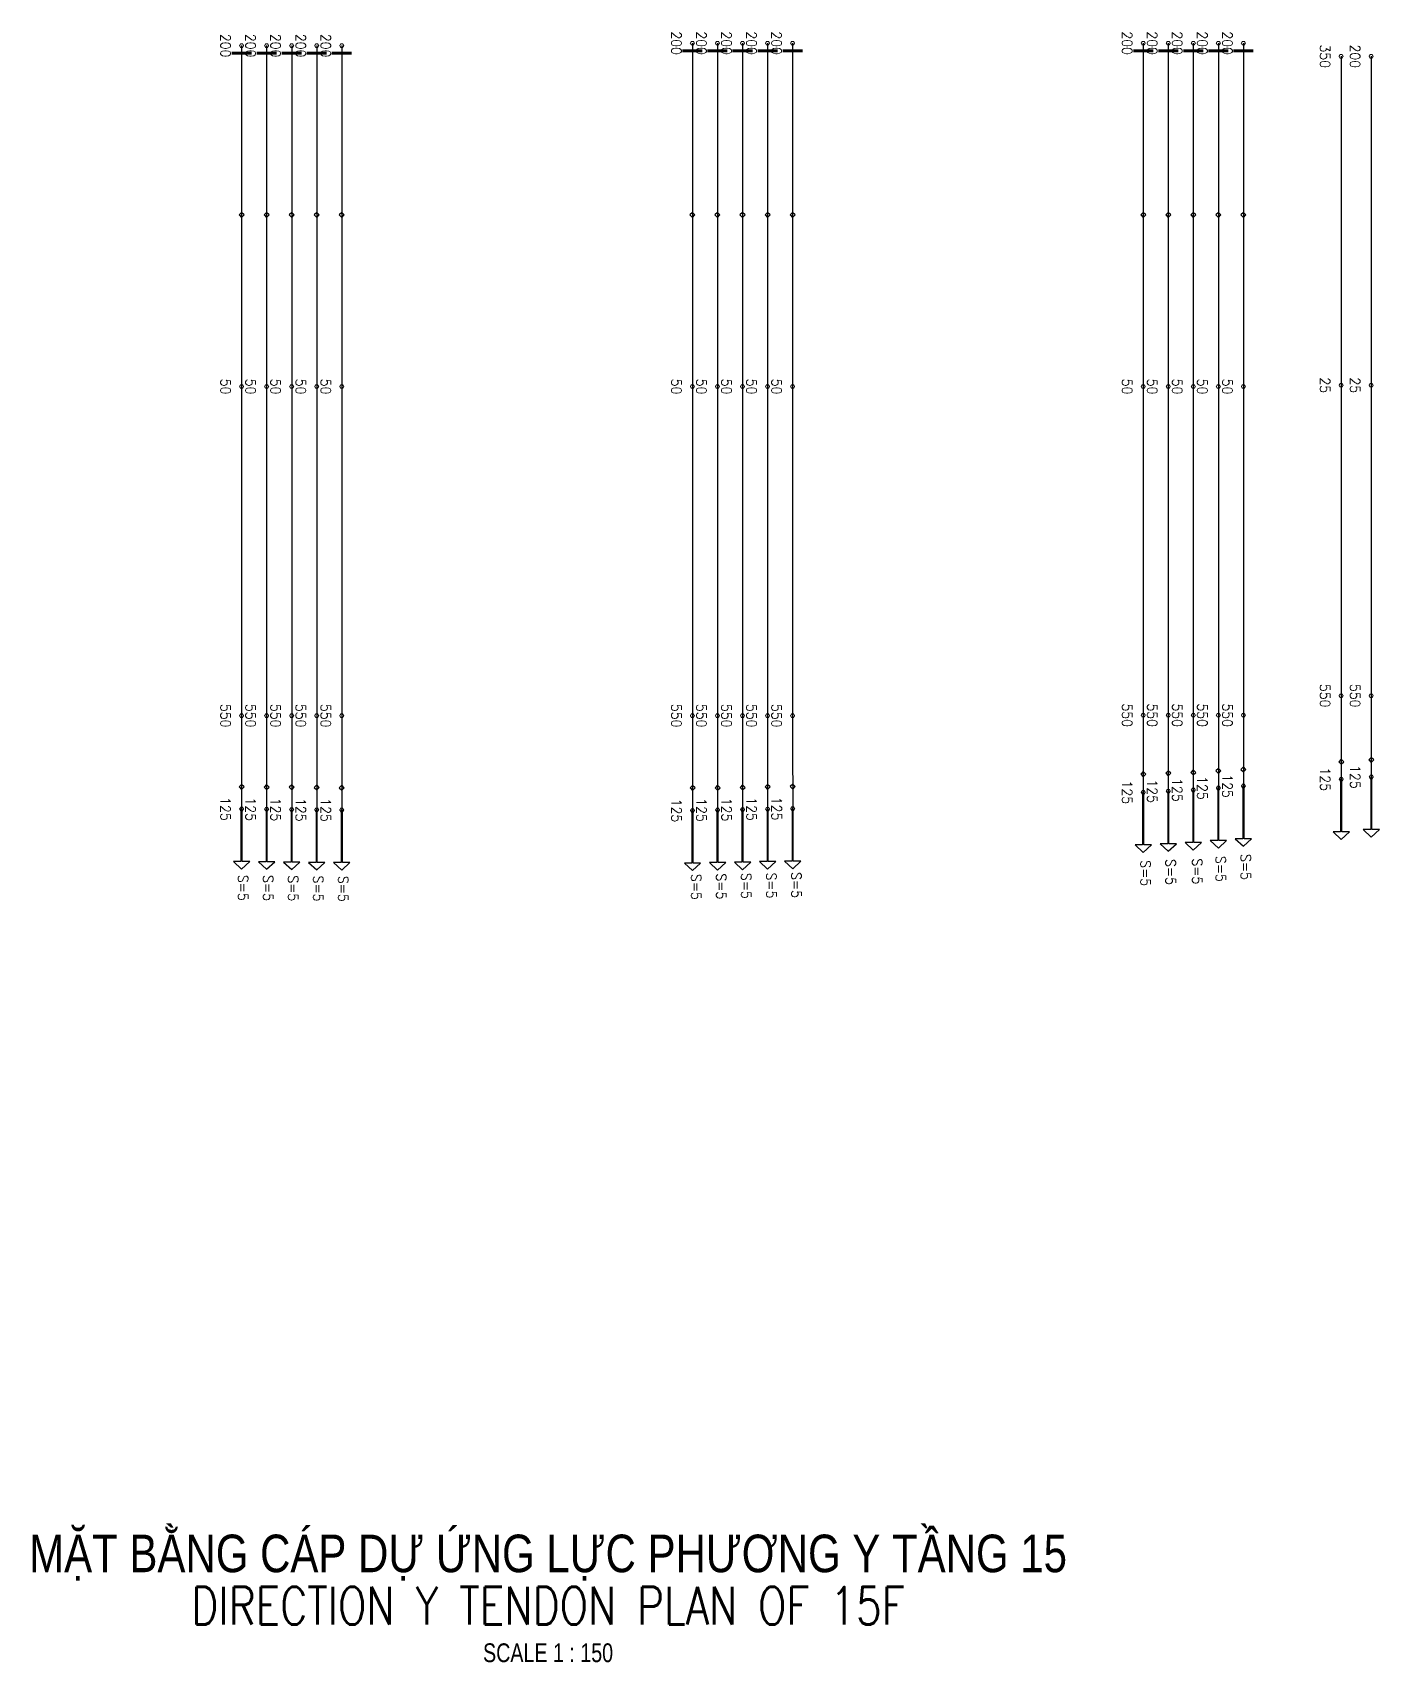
# Model space of a CAD drawing. Header units: millimetres. Extents: x -179076 to 493302, y -18667 to 80932.
# Drawn here: x 427977 to 454864, y 20020 to 52560 of the extents above; entities that cross this region are included whole.
import ezdxf
from ezdxf.enums import TextEntityAlignment as Align

# ---------------------------------------------------------------- set-up
doc = ezdxf.new("R2010")
doc.units = ezdxf.units.MM
doc.layers.add('Current_plane_Tendon', color=7, linetype='Continuous', true_color=0xab0000)
for name, color, linetype, lineweight in [('NDC_S_ANNO', 7, 'Continuous', 20), ('NDC_S_ENG TITLE', 3, 'Continuous', 20), ('NDC_S_TEXT SYMBOL', 7, 'Continuous', 20), ('NDC_S_VN TEXT', 7, 'Continuous', 20), ('NDC_S_VN TITLE', 6, 'Continuous', 35)]:
    doc.layers.add(name, color=color, linetype=linetype, lineweight=lineweight)
doc.styles.add('NDC_ANNO', font='', dxfattribs={"width": 0.8})
doc.styles.add('NDC_EN TXT', font='romans.shx', dxfattribs={"width": 0.8})
doc.styles.add('NDC_VIE TXT', font='arial.ttf', dxfattribs={"width": 0.8})
doc.styles.get("Standard").update_dxf_attribs({"font": 'arial.ttf'})
doc.styles.get('NDC_ANNO').set_extended_font_data('Dotum')

# ---------------------------------------------------------------- blocks, each defined once
blk = doc.blocks.new('A$Cc1cc997c')
at = {"layer": 'Current_plane_Tendon', "color": 14, "linetype": 'Continuous', "true_color": 0xab0000}
for points, elevation in [([(27740, -25399, 20, 20, 0), (27720, -25365, 20, 20, 0), (27680, -25365, 20, 20, 0), (27660, -25399, 20, 20, 0), (27680, -25434, 20, 20, 0), (27720, -25434, 20, 20, 0)], -200), ([(28240, -25399, 20, 20, 0), (28220, -25365, 20, 20, 0), (28180, -25365, 20, 20, 0), (28160, -25399, 20, 20, 0), (28180, -25434, 20, 20, 0), (28220, -25434, 20, 20, 0)], -200), ([(28740, -25399, 20, 20, 0), (28720, -25365, 20, 20, 0), (28680, -25365, 20, 20, 0), (28660, -25399, 20, 20, 0), (28680, -25434, 20, 20, 0), (28720, -25434, 20, 20, 0)], -200), ([(29240, -25399, 20, 20, 0), (29220, -25365, 20, 20, 0), (29180, -25365, 20, 20, 0), (29160, -25399, 20, 20, 0), (29180, -25434, 20, 20, 0), (29220, -25434, 20, 20, 0)], -200), ([(29740, -25399, 20, 20, 0), (29720, -25365, 20, 20, 0), (29680, -25365, 20, 20, 0), (29660, -25399, 20, 20, 0), (29680, -25434, 20, 20, 0), (29720, -25434, 20, 20, 0)], -200), ([(36740, -25350, 20, 20, 0), (36720, -25315, 20, 20, 0), (36680, -25315, 20, 20, 0), (36660, -25350, 20, 20, 0), (36680, -25385, 20, 20, 0), (36720, -25385, 20, 20, 0)], -200), ([(37240, -25350, 20, 20, 0), (37220, -25315, 20, 20, 0), (37180, -25315, 20, 20, 0), (37160, -25350, 20, 20, 0), (37180, -25385, 20, 20, 0), (37220, -25385, 20, 20, 0)], -200), ([(37740, -25350, 20, 20, 0), (37720, -25315, 20, 20, 0), (37680, -25315, 20, 20, 0), (37660, -25350, 20, 20, 0), (37680, -25385, 20, 20, 0), (37720, -25385, 20, 20, 0)], -200), ([(38240, -25350, 20, 20, 0), (38220, -25315, 20, 20, 0), (38180, -25315, 20, 20, 0), (38160, -25350, 20, 20, 0), (38180, -25385, 20, 20, 0), (38220, -25385, 20, 20, 0)], -200), ([(38740, -25350, 20, 20, 0), (38720, -25315, 20, 20, 0), (38680, -25315, 20, 20, 0), (38660, -25350, 20, 20, 0), (38680, -25385, 20, 20, 0), (38720, -25385, 20, 20, 0)], -200), ([(45740, -25350, 20, 20, 0), (45720, -25315, 20, 20, 0), (45680, -25315, 20, 20, 0), (45660, -25350, 20, 20, 0), (45680, -25385, 20, 20, 0), (45720, -25385, 20, 20, 0)], -200), ([(46240, -25350, 20, 20, 0), (46220, -25315, 20, 20, 0), (46180, -25315, 20, 20, 0), (46160, -25350, 20, 20, 0), (46180, -25385, 20, 20, 0), (46220, -25385, 20, 20, 0)], -200), ([(46740, -25350, 20, 20, 0), (46720, -25315, 20, 20, 0), (46680, -25315, 20, 20, 0), (46660, -25350, 20, 20, 0), (46680, -25385, 20, 20, 0), (46720, -25385, 20, 20, 0)], -200), ([(47240, -25350, 20, 20, 0), (47220, -25315, 20, 20, 0), (47180, -25315, 20, 20, 0), (47160, -25350, 20, 20, 0), (47180, -25385, 20, 20, 0), (47220, -25385, 20, 20, 0)], -200), ([(47740, -25350, 20, 20, 0), (47720, -25315, 20, 20, 0), (47680, -25315, 20, 20, 0), (47660, -25350, 20, 20, 0), (47680, -25385, 20, 20, 0), (47720, -25385, 20, 20, 0)], -200), ([(49690, -25612, 20, 20, 0), (49670, -25578, 20, 20, 0), (49630, -25578, 20, 20, 0), (49610, -25612, 20, 20, 0), (49630, -25647, 20, 20, 0), (49670, -25647, 20, 20, 0)], -50), ([(50290, -25612, 20, 20, 0), (50270, -25578, 20, 20, 0), (50230, -25578, 20, 20, 0), (50210, -25612, 20, 20, 0), (50230, -25647, 20, 20, 0), (50270, -25647, 20, 20, 0)], -50), ([(27740, -32206, 20, 20, 0), (27720, -32171, 20, 20, 0), (27680, -32171, 20, 20, 0), (27660, -32206, 20, 20, 0), (27680, -32240, 20, 20, 0), (27720, -32240, 20, 20, 0)], -350), ([(28240, -32206, 20, 20, 0), (28220, -32171, 20, 20, 0), (28180, -32171, 20, 20, 0), (28160, -32206, 20, 20, 0), (28180, -32240, 20, 20, 0), (28220, -32240, 20, 20, 0)], -350), ([(28740, -32206, 20, 20, 0), (28720, -32171, 20, 20, 0), (28680, -32171, 20, 20, 0), (28660, -32206, 20, 20, 0), (28680, -32240, 20, 20, 0), (28720, -32240, 20, 20, 0)], -350), ([(29240, -32206, 20, 20, 0), (29220, -32171, 20, 20, 0), (29180, -32171, 20, 20, 0), (29160, -32206, 20, 20, 0), (29180, -32240, 20, 20, 0), (29220, -32240, 20, 20, 0)], -350), ([(29740, -32206, 20, 20, 0), (29720, -32171, 20, 20, 0), (29680, -32171, 20, 20, 0), (29660, -32206, 20, 20, 0), (29680, -32240, 20, 20, 0), (29720, -32240, 20, 20, 0)], -350), ([(36740, -32206, 20, 20, 0), (36720, -32171, 20, 20, 0), (36680, -32171, 20, 20, 0), (36660, -32206, 20, 20, 0), (36680, -32240, 20, 20, 0), (36720, -32240, 20, 20, 0)], -350), ([(37240, -32206, 20, 20, 0), (37220, -32171, 20, 20, 0), (37180, -32171, 20, 20, 0), (37160, -32206, 20, 20, 0), (37180, -32240, 20, 20, 0), (37220, -32240, 20, 20, 0)], -350), ([(37740, -32206, 20, 20, 0), (37720, -32171, 20, 20, 0), (37680, -32171, 20, 20, 0), (37660, -32206, 20, 20, 0), (37680, -32240, 20, 20, 0), (37720, -32240, 20, 20, 0)], -350), ([(38240, -32206, 20, 20, 0), (38220, -32171, 20, 20, 0), (38180, -32171, 20, 20, 0), (38160, -32206, 20, 20, 0), (38180, -32240, 20, 20, 0), (38220, -32240, 20, 20, 0)], -350), ([(38740, -32206, 20, 20, 0), (38720, -32171, 20, 20, 0), (38680, -32171, 20, 20, 0), (38660, -32206, 20, 20, 0), (38680, -32240, 20, 20, 0), (38720, -32240, 20, 20, 0)], -350), ([(45740, -32206, 20, 20, 0), (45720, -32171, 20, 20, 0), (45680, -32171, 20, 20, 0), (45660, -32206, 20, 20, 0), (45680, -32240, 20, 20, 0), (45720, -32240, 20, 20, 0)], -350), ([(46240, -32206, 20, 20, 0), (46220, -32171, 20, 20, 0), (46180, -32171, 20, 20, 0), (46160, -32206, 20, 20, 0), (46180, -32240, 20, 20, 0), (46220, -32240, 20, 20, 0)], -350), ([(46740, -32206, 20, 20, 0), (46720, -32171, 20, 20, 0), (46680, -32171, 20, 20, 0), (46660, -32206, 20, 20, 0), (46680, -32240, 20, 20, 0), (46720, -32240, 20, 20, 0)], -350), ([(47240, -32206, 20, 20, 0), (47220, -32171, 20, 20, 0), (47180, -32171, 20, 20, 0), (47160, -32206, 20, 20, 0), (47180, -32240, 20, 20, 0), (47220, -32240, 20, 20, 0)], -350), ([(47740, -32206, 20, 20, 0), (47720, -32171, 20, 20, 0), (47680, -32171, 20, 20, 0), (47660, -32206, 20, 20, 0), (47680, -32240, 20, 20, 0), (47720, -32240, 20, 20, 0)], -350), ([(49690, -32180, 20, 20, 0), (49670, -32146, 20, 20, 0), (49630, -32146, 20, 20, 0), (49610, -32180, 20, 20, 0), (49630, -32215, 20, 20, 0), (49670, -32215, 20, 20, 0)], -225), ([(50290, -32180, 20, 20, 0), (50270, -32146, 20, 20, 0), (50230, -32146, 20, 20, 0), (50210, -32180, 20, 20, 0), (50230, -32215, 20, 20, 0), (50270, -32215, 20, 20, 0)], -225), ([(49690, -38379, 20, 20, 0), (49670, -38345, 20, 20, 0), (49630, -38345, 20, 20, 0), (49610, -38379, 20, 20, 0), (49630, -38414, 20, 20, 0), (49670, -38414, 20, 20, 0)], -16), ([(50290, -38379, 20, 20, 0), (50270, -38345, 20, 20, 0), (50230, -38345, 20, 20, 0), (50210, -38379, 20, 20, 0), (50230, -38414, 20, 20, 0), (50270, -38414, 20, 20, 0)], -16), ([(27740, -38777, 20, 20, 0), (27720, -38743, 20, 20, 0), (27680, -38743, 20, 20, 0), (27660, -38777, 20, 20, 0), (27680, -38812, 20, 20, 0), (27720, -38812, 20, 20, 0)], 75), ([(28240, -38777, 20, 20, 0), (28220, -38743, 20, 20, 0), (28180, -38743, 20, 20, 0), (28160, -38777, 20, 20, 0), (28180, -38812, 20, 20, 0), (28220, -38812, 20, 20, 0)], 75), ([(28740, -38777, 20, 20, 0), (28720, -38743, 20, 20, 0), (28680, -38743, 20, 20, 0), (28660, -38777, 20, 20, 0), (28680, -38812, 20, 20, 0), (28720, -38812, 20, 20, 0)], 75), ([(29240, -38777, 20, 20, 0), (29220, -38743, 20, 20, 0), (29180, -38743, 20, 20, 0), (29160, -38777, 20, 20, 0), (29180, -38812, 20, 20, 0), (29220, -38812, 20, 20, 0)], 75), ([(29740, -38777, 20, 20, 0), (29720, -38743, 20, 20, 0), (29680, -38743, 20, 20, 0), (29660, -38777, 20, 20, 0), (29680, -38812, 20, 20, 0), (29720, -38812, 20, 20, 0)], 75), ([(36740, -38778, 20, 20, 0), (36720, -38743, 20, 20, 0), (36680, -38743, 20, 20, 0), (36660, -38778, 20, 20, 0), (36680, -38812, 20, 20, 0), (36720, -38812, 20, 20, 0)], 75), ([(37240, -38778, 20, 20, 0), (37220, -38743, 20, 20, 0), (37180, -38743, 20, 20, 0), (37160, -38778, 20, 20, 0), (37180, -38812, 20, 20, 0), (37220, -38812, 20, 20, 0)], 75), ([(37740, -38778, 20, 20, 0), (37720, -38743, 20, 20, 0), (37680, -38743, 20, 20, 0), (37660, -38778, 20, 20, 0), (37680, -38812, 20, 20, 0), (37720, -38812, 20, 20, 0)], 75), ([(38240, -38778, 20, 20, 0), (38220, -38743, 20, 20, 0), (38180, -38743, 20, 20, 0), (38160, -38778, 20, 20, 0), (38180, -38812, 20, 20, 0), (38220, -38812, 20, 20, 0)], 75), ([(38740, -38778, 20, 20, 0), (38720, -38743, 20, 20, 0), (38680, -38743, 20, 20, 0), (38660, -38778, 20, 20, 0), (38680, -38812, 20, 20, 0), (38720, -38812, 20, 20, 0)], 75), ([(45740, -38768, 20, 20, 0), (45720, -38733, 20, 20, 0), (45680, -38733, 20, 20, 0), (45660, -38768, 20, 20, 0), (45680, -38803, 20, 20, 0), (45720, -38803, 20, 20, 0)], 75), ([(46240, -38768, 20, 20, 0), (46220, -38733, 20, 20, 0), (46180, -38733, 20, 20, 0), (46160, -38768, 20, 20, 0), (46180, -38803, 20, 20, 0), (46220, -38803, 20, 20, 0)], 75), ([(46740, -38768, 20, 20, 0), (46720, -38733, 20, 20, 0), (46680, -38733, 20, 20, 0), (46660, -38768, 20, 20, 0), (46680, -38803, 20, 20, 0), (46720, -38803, 20, 20, 0)], 75), ([(47240, -38768, 20, 20, 0), (47220, -38733, 20, 20, 0), (47180, -38733, 20, 20, 0), (47160, -38768, 20, 20, 0), (47180, -38803, 20, 20, 0), (47220, -38803, 20, 20, 0)], 75), ([(47740, -38768, 20, 20, 0), (47720, -38733, 20, 20, 0), (47680, -38733, 20, 20, 0), (47660, -38768, 20, 20, 0), (47680, -38803, 20, 20, 0), (47720, -38803, 20, 20, 0)], 75), ([(49693, -40047, 20, 20, 0), (49673, -40012, 20, 20, 0), (49633, -40012, 20, 20, 0), (49613, -40047, 20, 20, 0), (49633, -40081, 20, 20, 0), (49673, -40081, 20, 20, 0)], -91), ([(50293, -40000, 20, 20, 0), (50273, -39965, 20, 20, 0), (50233, -39965, 20, 20, 0), (50213, -40000, 20, 20, 0), (50233, -40035, 20, 20, 0), (50273, -40035, 20, 20, 0)], -91)]:
    blk.add_lwpolyline(points, format="xyseb", close=True, dxfattribs=dict(at, elevation=elevation))
for points in [[(27900, -25549, 60, 60, 0), (27500, -25549, 60, 60, 0)], [(28400, -25549, 60, 60, 0), (28000, -25549, 60, 60, 0)], [(28900, -25549, 60, 60, 0), (28500, -25549, 60, 60, 0)], [(29400, -25549, 60, 60, 0), (29000, -25549, 60, 60, 0)], [(29900, -25549, 60, 60, 0), (29500, -25549, 60, 60, 0)]]:
    blk.add_lwpolyline(points, format="xyseb", dxfattribs=at)
at = {"layer": 'Current_plane_Tendon', "color": 14, "linetype": 'Continuous', "true_color": 0xab0000, "elevation": -200}
for points in [[(36900, -25500, 60, 60, 0), (36500, -25500, 60, 60, 0)], [(37400, -25500, 60, 60, 0), (37000, -25500, 60, 60, 0)], [(37900, -25500, 60, 60, 0), (37500, -25500, 60, 60, 0)], [(38400, -25500, 60, 60, 0), (38000, -25500, 60, 60, 0)], [(38900, -25500, 60, 60, 0), (38500, -25500, 60, 60, 0)], [(45900, -25500, 60, 60, 0), (45500, -25500, 60, 60, 0)], [(46400, -25500, 60, 60, 0), (46000, -25500, 60, 60, 0)], [(46900, -25500, 60, 60, 0), (46500, -25500, 60, 60, 0)], [(47400, -25500, 60, 60, 0), (47000, -25500, 60, 60, 0)], [(47900, -25500, 60, 60, 0), (47500, -25500, 60, 60, 0)]]:
    blk.add_lwpolyline(points, format="xyseb", dxfattribs=at)
at = {"layer": 'Current_plane_Tendon', "color": 14, "linetype": 'Continuous', "true_color": 0xab0000}
for points in [[(27750, -28778), (27700, -28728), (27650, -28778), (27700, -28828), (27750, -28778)], [(28250, -28778), (28200, -28728), (28150, -28778), (28200, -28828), (28250, -28778)], [(28750, -28778), (28700, -28728), (28650, -28778), (28700, -28828), (28750, -28778)], [(29250, -28778), (29200, -28728), (29150, -28778), (29200, -28828), (29250, -28778)], [(29750, -28778), (29700, -28728), (29650, -28778), (29700, -28828), (29750, -28778)], [(36750, -28778), (36700, -28728), (36650, -28778), (36700, -28828), (36750, -28778)], [(37250, -28778), (37200, -28728), (37150, -28778), (37200, -28828), (37250, -28778)], [(37750, -28778), (37700, -28728), (37650, -28778), (37700, -28828), (37750, -28778)], [(38250, -28778), (38200, -28728), (38150, -28778), (38200, -28828), (38250, -28778)], [(38750, -28778), (38700, -28728), (38650, -28778), (38700, -28828), (38750, -28778)], [(45750, -28778), (45700, -28728), (45650, -28778), (45700, -28828), (45750, -28778)], [(46250, -28778), (46200, -28728), (46150, -28778), (46200, -28828), (46250, -28778)], [(46750, -28778), (46700, -28728), (46650, -28778), (46700, -28828), (46750, -28778)], [(47250, -28778), (47200, -28728), (47150, -28778), (47200, -28828), (47250, -28778)], [(47750, -28778), (47700, -28728), (47650, -28778), (47700, -28828), (47750, -28778)], [(45688, -40308), (45688, -41358), (45538, -41358), (45700, -41508), (45862, -41358), (45712, -41358), (45712, -40308)], [(46188, -40284), (46188, -41334), (46038, -41334), (46200, -41484), (46362, -41334), (46212, -41334), (46212, -40284)], [(46688, -40260), (46688, -41310), (46538, -41310), (46700, -41460), (46862, -41310), (46712, -41310), (46712, -40260)], [(47188, -40221), (47188, -41271), (47038, -41271), (47200, -41421), (47362, -41271), (47212, -41271), (47212, -40221)], [(47688, -40183), (47688, -41233), (47538, -41233), (47700, -41383), (47862, -41233), (47712, -41233), (47712, -40183)], [(27688, -40640), (27688, -41690), (27538, -41690), (27700, -41840), (27862, -41690), (27712, -41690), (27712, -40640)], [(28188, -40645), (28188, -41695), (28038, -41695), (28200, -41845), (28362, -41695), (28212, -41695), (28212, -40645)], [(28688, -40650), (28688, -41700), (28538, -41700), (28700, -41850), (28862, -41700), (28712, -41700), (28712, -40650)], [(29188, -40656), (29188, -41706), (29038, -41706), (29200, -41856), (29362, -41706), (29212, -41706), (29212, -40656)], [(29688, -40661), (29688, -41711), (29538, -41711), (29700, -41861), (29862, -41711), (29712, -41711), (29712, -40661)], [(36690, -40670), (36690, -41720), (36540, -41720), (36702, -41870), (36864, -41720), (36714, -41720), (36714, -40670)], [(37190, -40661), (37190, -41711), (37040, -41711), (37202, -41861), (37364, -41711), (37214, -41711), (37214, -40661)], [(37690, -40652), (37690, -41702), (37540, -41702), (37702, -41852), (37864, -41702), (37714, -41702), (37714, -40652)], [(38190, -40642), (38190, -41692), (38040, -41692), (38202, -41842), (38364, -41692), (38214, -41692), (38214, -40642)], [(38690, -40633), (38690, -41683), (38540, -41683), (38702, -41833), (38864, -41683), (38714, -41683), (38714, -40633)]]:
    blk.add_lwpolyline(points, close=True, dxfattribs=at)
for points, elevation in [([(49703, -39696), (49653, -39646), (49603, -39696), (49653, -39746), (49703, -39696)], 34), ([(50303, -39661), (50253, -39611), (50203, -39661), (50253, -39711), (50303, -39661)], 34), ([(45750, -39945), (45700, -39895), (45650, -39945), (45700, -39995), (45750, -39945)], 125), ([(46250, -39927), (46200, -39877), (46150, -39927), (46200, -39977), (46250, -39927)], 125), ([(46750, -39909), (46700, -39859), (46650, -39909), (46700, -39959), (46750, -39909)], 125), ([(47250, -39880), (47200, -39830), (47150, -39880), (47200, -39930), (47250, -39880)], 125), ([(47750, -39851), (47700, -39801), (47650, -39851), (47700, -39901), (47750, -39851)], 125), ([(50241, -40000), (50241, -41050), (50091, -41050), (50253, -41200), (50415, -41050), (50265, -41050), (50265, -40000)], -91), ([(27750, -40199), (27700, -40149), (27650, -40199), (27700, -40249), (27750, -40199)], 125), ([(28250, -40203), (28200, -40153), (28150, -40203), (28200, -40253), (28250, -40203)], 125), ([(28750, -40207), (28700, -40157), (28650, -40207), (28700, -40257), (28750, -40207)], 125), ([(29250, -40211), (29200, -40161), (29150, -40211), (29200, -40261), (29250, -40211)], 125), ([(29750, -40215), (29700, -40165), (29650, -40215), (29700, -40265), (29750, -40215)], 125), ([(36752, -40221), (36702, -40171), (36652, -40221), (36702, -40271), (36752, -40221)], 125), ([(37252, -40215), (37202, -40165), (37152, -40215), (37202, -40265), (37252, -40215)], 125), ([(37752, -40208), (37702, -40158), (37652, -40208), (37702, -40258), (37752, -40208)], 125), ([(38252, -40201), (38202, -40151), (38152, -40201), (38202, -40251), (38252, -40201)], 125), ([(38752, -40194), (38702, -40144), (38652, -40194), (38702, -40244), (38752, -40194)], 125), ([(49641, -40047), (49641, -41097), (49491, -41097), (49653, -41247), (49815, -41097), (49665, -41097), (49665, -40047)], -91)]:
    blk.add_lwpolyline(points, close=True, dxfattribs=dict(at, elevation=elevation))
for points in [[(45740, -40308, 20, 20, 0), (45720, -40273, 20, 20, 0), (45680, -40273, 20, 20, 0), (45660, -40308, 20, 20, 0), (45680, -40342, 20, 20, 0), (45720, -40342, 20, 20, 0)], [(46240, -40284, 20, 20, 0), (46220, -40249, 20, 20, 0), (46180, -40249, 20, 20, 0), (46160, -40284, 20, 20, 0), (46180, -40318, 20, 20, 0), (46220, -40318, 20, 20, 0)], [(46740, -40260, 20, 20, 0), (46720, -40225, 20, 20, 0), (46680, -40225, 20, 20, 0), (46660, -40260, 20, 20, 0), (46680, -40295, 20, 20, 0), (46720, -40295, 20, 20, 0)], [(47240, -40221, 20, 20, 0), (47220, -40187, 20, 20, 0), (47180, -40187, 20, 20, 0), (47160, -40221, 20, 20, 0), (47180, -40256, 20, 20, 0), (47220, -40256, 20, 20, 0)], [(47740, -40183, 20, 20, 0), (47720, -40148, 20, 20, 0), (47680, -40148, 20, 20, 0), (47660, -40183, 20, 20, 0), (47680, -40217, 20, 20, 0), (47720, -40217, 20, 20, 0)], [(27740, -40640, 20, 20, 0), (27720, -40605, 20, 20, 0), (27680, -40605, 20, 20, 0), (27660, -40640, 20, 20, 0), (27680, -40675, 20, 20, 0), (27720, -40675, 20, 20, 0)], [(28240, -40645, 20, 20, 0), (28220, -40611, 20, 20, 0), (28180, -40611, 20, 20, 0), (28160, -40645, 20, 20, 0), (28180, -40680, 20, 20, 0), (28220, -40680, 20, 20, 0)], [(28740, -40650, 20, 20, 0), (28720, -40616, 20, 20, 0), (28680, -40616, 20, 20, 0), (28660, -40650, 20, 20, 0), (28680, -40685, 20, 20, 0), (28720, -40685, 20, 20, 0)], [(29240, -40656, 20, 20, 0), (29220, -40621, 20, 20, 0), (29180, -40621, 20, 20, 0), (29160, -40656, 20, 20, 0), (29180, -40690, 20, 20, 0), (29220, -40690, 20, 20, 0)], [(29740, -40661, 20, 20, 0), (29720, -40626, 20, 20, 0), (29680, -40626, 20, 20, 0), (29660, -40661, 20, 20, 0), (29680, -40696, 20, 20, 0), (29720, -40696, 20, 20, 0)], [(36742, -40670, 20, 20, 0), (36722, -40635, 20, 20, 0), (36682, -40635, 20, 20, 0), (36662, -40670, 20, 20, 0), (36682, -40704, 20, 20, 0), (36722, -40704, 20, 20, 0)], [(37242, -40661, 20, 20, 0), (37222, -40626, 20, 20, 0), (37182, -40626, 20, 20, 0), (37162, -40661, 20, 20, 0), (37182, -40695, 20, 20, 0), (37222, -40695, 20, 20, 0)], [(37742, -40652, 20, 20, 0), (37722, -40617, 20, 20, 0), (37682, -40617, 20, 20, 0), (37662, -40652, 20, 20, 0), (37682, -40686, 20, 20, 0), (37722, -40686, 20, 20, 0)], [(38242, -40642, 20, 20, 0), (38222, -40608, 20, 20, 0), (38182, -40608, 20, 20, 0), (38162, -40642, 20, 20, 0), (38182, -40677, 20, 20, 0), (38222, -40677, 20, 20, 0)], [(38742, -40633, 20, 20, 0), (38722, -40599, 20, 20, 0), (38682, -40599, 20, 20, 0), (38662, -40633, 20, 20, 0), (38682, -40668, 20, 20, 0), (38722, -40668, 20, 20, 0)]]:
    blk.add_lwpolyline(points, format="xyseb", close=True, dxfattribs=at)
for points in [[(36700, -25350, -200), (36700, -26207, -205), (36700, -27064, -219), (36700, -27921, -242), (36700, -28778, -275), (36700, -29635, -308), (36700, -30492, -331), (36700, -31349, -345), (36700, -32206, -350), (36700, -33063, -341), (36700, -33920, -312), (36700, -34777, -266), (36700, -35634, -200), (36700, -36491, -134), (36700, -37348, -88), (36700, -38205, -59), (36700, -39062, -50)], [(37200, -25350, -200), (37200, -26207, -205), (37200, -27064, -219), (37200, -27921, -242), (37200, -28778, -275), (37200, -29635, -308), (37200, -30492, -331), (37200, -31349, -345), (37200, -32206, -350), (37200, -33063, -341), (37200, -33920, -312), (37200, -34777, -266), (37200, -35634, -200), (37200, -36491, -134), (37200, -37348, -88), (37200, -38205, -59), (37200, -39062, -50)], [(37700, -25350, -200), (37700, -26207, -205), (37700, -27064, -219), (37700, -27921, -242), (37700, -28778, -275), (37700, -29635, -308), (37700, -30492, -331), (37700, -31349, -345), (37700, -32206, -350), (37700, -33063, -341), (37700, -33920, -312), (37700, -34777, -266), (37700, -35634, -200), (37700, -36491, -134), (37700, -37348, -88), (37700, -38205, -59), (37700, -39062, -50)], [(38200, -25350, -200), (38200, -26207, -205), (38200, -27064, -219), (38200, -27921, -242), (38200, -28778, -275), (38200, -29635, -308), (38200, -30492, -331), (38200, -31349, -345), (38200, -32206, -350), (38200, -33063, -341), (38200, -33920, -312), (38200, -34777, -266), (38200, -35634, -200), (38200, -36491, -134), (38200, -37348, -88), (38200, -38205, -59), (38200, -39062, -50)], [(38700, -25350, -200), (38700, -26207, -205), (38700, -27064, -219), (38700, -27921, -242), (38700, -28778, -275), (38700, -29635, -308), (38700, -30492, -331), (38700, -31349, -345), (38700, -32206, -350), (38700, -33063, -341), (38700, -33920, -312), (38700, -34777, -266), (38700, -35634, -200), (38700, -36491, -134), (38700, -37348, -88), (38700, -38205, -59), (38700, -39062, -50)], [(45700, -25350, -200), (45700, -26207, -205), (45700, -27064, -219), (45700, -27921, -242), (45700, -28778, -275), (45700, -29635, -308), (45700, -30492, -331), (45700, -31349, -345), (45700, -32206, -350), (45700, -33063, -341), (45700, -33920, -312), (45700, -34777, -266), (45700, -35634, -200), (45700, -36491, -134), (45700, -37348, -88), (45700, -38205, -59), (45700, -39062, -50)], [(46200, -25350, -200), (46200, -26207, -205), (46200, -27064, -219), (46200, -27921, -242), (46200, -28778, -275), (46200, -29635, -308), (46200, -30492, -331), (46200, -31349, -345), (46200, -32206, -350), (46200, -33063, -341), (46200, -33920, -312), (46200, -34777, -266), (46200, -35634, -200), (46200, -36491, -134), (46200, -37348, -88), (46200, -38205, -59), (46200, -39062, -50)], [(46700, -25350, -200), (46700, -26207, -205), (46700, -27064, -219), (46700, -27921, -242), (46700, -28778, -275), (46700, -29635, -308), (46700, -30492, -331), (46700, -31349, -345), (46700, -32206, -350), (46700, -33063, -341), (46700, -33920, -312), (46700, -34777, -266), (46700, -35634, -200), (46700, -36491, -134), (46700, -37348, -88), (46700, -38205, -59), (46700, -39062, -50)], [(47200, -25350, -200), (47200, -26207, -205), (47200, -27064, -219), (47200, -27921, -242), (47200, -28778, -275), (47200, -29635, -308), (47200, -30492, -331), (47200, -31349, -345), (47200, -32206, -350), (47200, -33063, -341), (47200, -33920, -312), (47200, -34777, -266), (47200, -35634, -200), (47200, -36491, -134), (47200, -37348, -88), (47200, -38205, -59), (47200, -39062, -50)], [(47700, -25350, -200), (47700, -26207, -205), (47700, -27064, -219), (47700, -27921, -242), (47700, -28778, -275), (47700, -29635, -308), (47700, -30492, -331), (47700, -31349, -345), (47700, -32206, -350), (47700, -33063, -341), (47700, -33920, -312), (47700, -34777, -266), (47700, -35634, -200), (47700, -36491, -134), (47700, -37348, -88), (47700, -38205, -59), (47700, -39062, -50)], [(27700, -25399, 0), (27700, -26256, -5), (27700, -27064, -219), (27700, -27921, -242), (27700, -28778, -275), (27700, -29635, -308), (27700, -30492, -331), (27700, -31349, -345), (27700, -32206, -350), (27700, -33063, -341), (27700, -33920, -312), (27700, -34777, -266), (27700, -35634, -200), (27700, -36491, -134), (27700, -37348, -88), (27700, -38205, -59), (27700, -39062, -50)], [(28200, -25399, 0), (28200, -26256, -5), (28200, -27064, -219), (28200, -27921, -242), (28200, -28778, -275), (28200, -29635, -308), (28200, -30492, -331), (28200, -31349, -345), (28200, -32206, -350), (28200, -33063, -341), (28200, -33920, -312), (28200, -34777, -266), (28200, -35634, -200), (28200, -36491, -134), (28200, -37348, -88), (28200, -38205, -59), (28200, -39062, -50)], [(28700, -25399, 0), (28700, -26256, -5), (28700, -27064, -219), (28700, -27921, -242), (28700, -28778, -275), (28700, -29635, -308), (28700, -30492, -331), (28700, -31349, -345), (28700, -32206, -350), (28700, -33063, -341), (28700, -33920, -312), (28700, -34777, -266), (28700, -35634, -200), (28700, -36491, -134), (28700, -37348, -88), (28700, -38205, -59), (28700, -39062, -50)], [(29200, -25399, 0), (29200, -26256, -5), (29200, -27064, -219), (29200, -27921, -242), (29200, -28778, -275), (29200, -29635, -308), (29200, -30492, -331), (29200, -31349, -345), (29200, -32206, -350), (29200, -33063, -341), (29200, -33920, -312), (29200, -34777, -266), (29200, -35634, -200), (29200, -36491, -134), (29200, -37348, -88), (29200, -38205, -59), (29200, -39062, -50)], [(29700, -25399, 0), (29700, -26256, -5), (29700, -27064, -219), (29700, -27921, -242), (29700, -28778, -275), (29700, -29635, -308), (29700, -30492, -331), (29700, -31349, -345), (29700, -32206, -350), (29700, -33063, -341), (29700, -33920, -312), (29700, -34777, -266), (29700, -35634, -200), (29700, -36491, -134), (29700, -37348, -88), (29700, -38205, -59), (29700, -39062, -50)], [(49650, -25612, -50), (49650, -26433, -55), (49650, -27254, -72), (49650, -28075, -99), (49650, -28896, -138), (49650, -29717, -176), (49650, -30538, -203), (49650, -31359, -220), (49650, -32180, -225), (49650, -33001, -220), (49650, -33822, -203), (49650, -34643, -176), (49650, -35464, -138), (49650, -36285, -99), (49650, -37106, -72), (49650, -37927, -55), (49650, -38748, -50)], [(50250, -25612, -50), (50250, -26433, -55), (50250, -27254, -72), (50250, -28075, -99), (50250, -28896, -138), (50250, -29717, -176), (50250, -30538, -203), (50250, -31359, -220), (50250, -32180, -225), (50250, -33001, -220), (50250, -33822, -203), (50250, -34643, -176), (50250, -35464, -138), (50250, -36285, -99), (50250, -37106, -72), (50250, -37927, -55), (50250, -38748, -50)], [(49650, -38379, -16), (49650, -38507, -16), (49650, -38634, -18), (49650, -38762, -21), (49650, -38889, -26), (49650, -39017, -31), (49650, -39145, -38), (49653, -39537, 45), (49653, -39664, 35), (49653, -39792, 25), (49653, -39919, 13), (49653, -40047, 0)], [(50250, -38379, -16), (50250, -38503, -16), (50250, -38626, -18), (50250, -38749, -21), (50250, -38873, -26), (50250, -38996, -31), (50250, -39119, -38), (50253, -39507, 45), (50253, -39630, 35), (50253, -39754, 25), (50253, -39877, 13), (50253, -40000, 0)], [(27700, -38777, 75), (27700, -38938, 74), (27700, -39098, 73), (27700, -39259, 69), (27700, -39419, 65), (27700, -39677, 60), (27700, -39838, 53), (27700, -39998, 45), (27700, -40159, 35), (27700, -40319, 25), (27700, -40479, 13), (27700, -40640, 0)], [(28200, -38777, 75), (28200, -38938, 74), (28200, -39099, 73), (28200, -39260, 69), (28200, -39421, 65), (28200, -39680, 60), (28200, -39841, 53), (28200, -40002, 45), (28200, -40163, 35), (28200, -40323, 25), (28200, -40484, 13), (28200, -40645, 0)], [(28700, -38777, 75), (28700, -38955, 74), (28700, -39132, 72), (28700, -39310, 68), (28700, -39487, 63), (28700, -39763, 56), (28700, -39940, 48), (28700, -40118, 38), (28700, -40295, 27), (28700, -40473, 14), (28700, -40650, 0)], [(29200, -38777, 75), (29200, -38939, 74), (29200, -39101, 73), (29200, -39263, 69), (29200, -39425, 65), (29200, -39685, 60), (29200, -39846, 53), (29200, -40008, 45), (29200, -40170, 35), (29200, -40332, 25), (29200, -40494, 13), (29200, -40656, 0)], [(29700, -38777, 75), (29700, -38940, 74), (29700, -39102, 73), (29700, -39264, 69), (29700, -39427, 65), (29700, -39687, 60), (29700, -39849, 53), (29700, -40012, 45), (29700, -40174, 35), (29700, -40336, 25), (29700, -40499, 13), (29700, -40661, 0)], [(36700, -38778, 75), (36700, -38941, 74), (36700, -39104, 73), (36700, -39267, 69), (36700, -39430, 65), (36700, -39593, 60), (36700, -39756, 53), (36700, -39919, 45), (36702, -40181, 35), (36702, -40344, 25), (36702, -40507, 13), (36702, -40670, 0)], [(37200, -38778, 75), (37200, -38956, 74), (37200, -39134, 72), (37200, -39313, 68), (37200, -39491, 63), (37200, -39669, 56), (37200, -39848, 48), (37202, -40125, 38), (37202, -40304, 27), (37202, -40482, 14), (37202, -40661, 0)], [(37700, -38778, 75), (37700, -38955, 74), (37700, -39132, 72), (37700, -39310, 68), (37700, -39487, 63), (37700, -39665, 56), (37700, -39842, 48), (37702, -40119, 38), (37702, -40297, 27), (37702, -40474, 14), (37702, -40652, 0)], [(38200, -38778, 75), (38200, -38938, 74), (38200, -39099, 73), (38200, -39259, 69), (38200, -39420, 65), (38200, -39580, 60), (38200, -39741, 53), (38200, -39901, 45), (38202, -40161, 35), (38202, -40321, 25), (38202, -40482, 13), (38202, -40642, 0)], [(38700, -38778, 75), (38700, -38953, 74), (38700, -39129, 72), (38700, -39305, 68), (38700, -39480, 63), (38700, -39656, 56), (38700, -39832, 48), (38702, -40106, 38), (38702, -40282, 27), (38702, -40458, 14), (38702, -40633, 0)], [(45700, -38768, 75), (45700, -38900, 74), (45700, -39032, 73), (45700, -39164, 69), (45700, -39296, 65), (45700, -39427, 60), (45700, -39648, 53), (45700, -39780, 45), (45700, -39912, 35), (45700, -40044, 25), (45700, -40176, 13), (45700, -40308, 0)], [(46200, -38768, 75), (46200, -38911, 74), (46200, -39053, 72), (46200, -39196, 68), (46200, -39339, 63), (46200, -39481, 56), (46200, -39713, 48), (46200, -39856, 38), (46200, -39998, 27), (46200, -40141, 14), (46200, -40284, 0)], [(46700, -38768, 75), (46700, -38896, 74), (46700, -39023, 73), (46700, -39151, 69), (46700, -39278, 65), (46700, -39406, 60), (46700, -39622, 53), (46700, -39750, 45), (46700, -39877, 35), (46700, -40005, 25), (46700, -40132, 13), (46700, -40260, 0)], [(47200, -38768, 75), (47200, -38892, 74), (47200, -39016, 73), (47200, -39140, 69), (47200, -39264, 65), (47200, -39388, 60), (47200, -39512, 53), (47200, -39725, 45), (47200, -39849, 35), (47200, -39973, 25), (47200, -40097, 13), (47200, -40221, 0)], [(47700, -38768, 75), (47700, -38889, 74), (47700, -39009, 73), (47700, -39130, 69), (47700, -39250, 65), (47700, -39371, 60), (47700, -39491, 53), (47700, -39701, 45), (47700, -39821, 35), (47700, -39942, 25), (47700, -40062, 13), (47700, -40183, 0)]]:
    blk.add_polyline3d(points, dxfattribs=at)
at = {"layer": 'Current_plane_Tendon', "color": 14, "linetype": 'Continuous', "true_color": 0xab0000, "char_height": 200, "attachment_point": 5}
for s, insert, rotation in [('\\FSTANDARD.shx;200', (27380, -25399), 270), ('\\FSTANDARD.shx;200', (27880, -25399), 270), ('\\FSTANDARD.shx;200', (28380, -25399), 270), ('\\FSTANDARD.shx;200', (28880, -25399), 270), ('\\FSTANDARD.shx;200', (29380, -25399), 270), ('\\FSTANDARD.shx;200', (36380, -25350, -200), 270), ('\\FSTANDARD.shx;200', (36880, -25350, -200), 270), ('\\FSTANDARD.shx;200', (37380, -25350, -200), 270), ('\\FSTANDARD.shx;200', (37880, -25350, -200), 270), ('\\FSTANDARD.shx;200', (38380, -25350, -200), 270), ('\\FSTANDARD.shx;200', (45380, -25350, -200), 270), ('\\FSTANDARD.shx;200', (45880, -25350, -200), 270), ('\\FSTANDARD.shx;200', (46380, -25350, -200), 270), ('\\FSTANDARD.shx;200', (46880, -25350, -200), 270), ('\\FSTANDARD.shx;200', (47380, -25350, -200), 270), ('\\FSTANDARD.shx;350', (49330, -25612, -50), 270.0002), ('\\FSTANDARD.shx;200', (49930, -25612, -50), 270.0002), ('\\FSTANDARD.shx;50', (27380, -32206, -350), 270), ('\\FSTANDARD.shx;50', (27880, -32206, -350), 270), ('\\FSTANDARD.shx;50', (28380, -32206, -350), 270), ('\\FSTANDARD.shx;50', (28880, -32206, -350), 270), ('\\FSTANDARD.shx;50', (29380, -32206, -350), 270), ('\\FSTANDARD.shx;50', (36380, -32206, -350), 270), ('\\FSTANDARD.shx;50', (36880, -32206, -350), 270), ('\\FSTANDARD.shx;50', (37380, -32206, -350), 270), ('\\FSTANDARD.shx;50', (37880, -32206, -350), 270), ('\\FSTANDARD.shx;50', (38380, -32206, -350), 270), ('\\FSTANDARD.shx;50', (45380, -32206, -350), 270), ('\\FSTANDARD.shx;50', (45880, -32206, -350), 270), ('\\FSTANDARD.shx;50', (46380, -32206, -350), 270), ('\\FSTANDARD.shx;50', (46880, -32206, -350), 270), ('\\FSTANDARD.shx;50', (47380, -32206, -350), 270), ('\\FSTANDARD.shx;25', (49330, -32180, -225), 270.0002), ('\\FSTANDARD.shx;25', (49930, -32180, -225), 270.0002), ('\\FSTANDARD.shx;550', (49330, -38379, -16), 270.0014), ('\\FSTANDARD.shx;550', (49930, -38379, -16), 270.0014), ('\\FSTANDARD.shx;550', (27380, -38777, 75), 270), ('\\FSTANDARD.shx;550', (27880, -38777, 75), 270), ('\\FSTANDARD.shx;550', (28380, -38777, 75), 270), ('\\FSTANDARD.shx;550', (28880, -38777, 75), 270), ('\\FSTANDARD.shx;550', (29380, -38777, 75), 270), ('\\FSTANDARD.shx;550', (36380, -38778, 75), 270), ('\\FSTANDARD.shx;550', (36880, -38778, 75), 270), ('\\FSTANDARD.shx;550', (37380, -38778, 75), 270), ('\\FSTANDARD.shx;550', (37880, -38778, 75), 270), ('\\FSTANDARD.shx;550', (38380, -38778, 75), 270), ('\\FSTANDARD.shx;550', (45380, -38768, 75), 270), ('\\FSTANDARD.shx;550', (45880, -38768, 75), 270), ('\\FSTANDARD.shx;550', (46380, -38768, 75), 269.9913), ('\\FSTANDARD.shx;550', (46880, -38768, 75), 270), ('\\FSTANDARD.shx;550', (47380, -38768, 75), 270), ('\\FSTANDARD.shx;125', (47380, -40183), 270), ('\\FSTANDARD.shx;125', (49333, -40047), 270.0014), ('\\FSTANDARD.shx;125', (49933, -40000), 270.0014), ('\\FSTANDARD.shx;125', (45380, -40308), 270), ('\\FSTANDARD.shx;125', (45880, -40284), 270), ('\\FSTANDARD.shx;125', (46380, -40260), 269.9913), ('\\FSTANDARD.shx;125', (46880, -40221), 270), ('\\FSTANDARD.shx;125', (27380, -40640), 270), ('\\FSTANDARD.shx;125', (27880, -40645), 270), ('\\FSTANDARD.shx;125', (28380, -40650), 270), ('\\FSTANDARD.shx;125', (28880, -40656), 270), ('\\FSTANDARD.shx;125', (29380, -40661), 270), ('\\FSTANDARD.shx;125', (36382, -40670), 270), ('\\FSTANDARD.shx;125', (36882, -40661), 270), ('\\FSTANDARD.shx;125', (37382, -40652), 270), ('\\FSTANDARD.shx;125', (37882, -40642), 270), ('\\FSTANDARD.shx;125', (38382, -40633), 270), ('\\FSTANDARD.shx;\xa0S=5', (46779, -41837, 125), 269.9913), ('\\FSTANDARD.shx;\xa0S=5', (47248, -41788, 125), 270), ('\\FSTANDARD.shx;\xa0S=5', (47748, -41749, 125), 270), ('\\FSTANDARD.shx;\xa0S=5', (36776, -42147, 125), 270), ('\\FSTANDARD.shx;\xa0S=5', (37276, -42137, 125), 270), ('\\FSTANDARD.shx;\xa0S=5', (37776, -42128, 125), 270), ('\\FSTANDARD.shx;\xa0S=5', (38276, -42119, 125), 270), ('\\FSTANDARD.shx;\xa0S=5', (38776, -42110, 125), 270), ('\\FSTANDARD.shx;\xa0S=5', (45748, -41874, 125), 270), ('\\FSTANDARD.shx;\xa0S=5', (46248, -41850, 125), 270), ('\\FSTANDARD.shx;\xa0S=5', (27730, -42165, 125), 270), ('\\FSTANDARD.shx;\xa0S=5', (28230, -42170, 125), 270), ('\\FSTANDARD.shx;\xa0S=5', (28730, -42175, 125), 270), ('\\FSTANDARD.shx;\xa0S=5', (29230, -42180, 125), 270), ('\\FSTANDARD.shx;\xa0S=5', (29730, -42186, 125), 270)]:
    blk.add_mtext(s, dxfattribs=dict(at, insert=insert, rotation=rotation))
blk = doc.blocks.new('Drawing name_symbol')
at = {"layer": 'NDC_S_ENG TITLE', "style": 'NDC_EN TXT', "width": 0.8}
blk.add_attdef('SECTDET1', text='', height=5, dxfattribs=at).set_placement((0, 1.01), align=Align.CENTER)
at = {"layer": 'NDC_S_TEXT SYMBOL', "lineweight": 25, "style": 'NDC_ANNO', "width": 0.8}
blk.add_attdef('SSCALE', text='', height=2.5, dxfattribs=at).set_placement((0, -4), align=Align.CENTER)
at = {"layer": 'NDC_S_VN TITLE', "style": 'NDC_VIE TXT', "width": 0.8}
blk.add_attdef('SECTDET2', text='', height=5, dxfattribs=at).set_placement((0, 7.97), align=Align.CENTER)

msp = doc.modelspace()

# ---------------------------------------------------------------- block references
at = {"layer": 'NDC_S_ANNO', "xscale": 150, "yscale": 150, "zscale": 150}
msp.add_blockref('Drawing name_symbol', (438267.7, 20625.1), dxfattribs=at).add_auto_attribs({'SECTDET1': 'DIRECTION Y TENDON PLAN OF 15F', 'SECTDET2': 'MẶT BẰNG CÁP DỰ ỨNG LỰC PHƯƠNG Y TẦNG 15', 'SSCALE': 'SCALE 1 : 150'})
at = {"layer": 'NDC_S_VN TEXT'}
msp.add_blockref('A$Cc1cc997c', (404449.2, 77699.2), dxfattribs=at)

doc.saveas('drawing.dxf')
